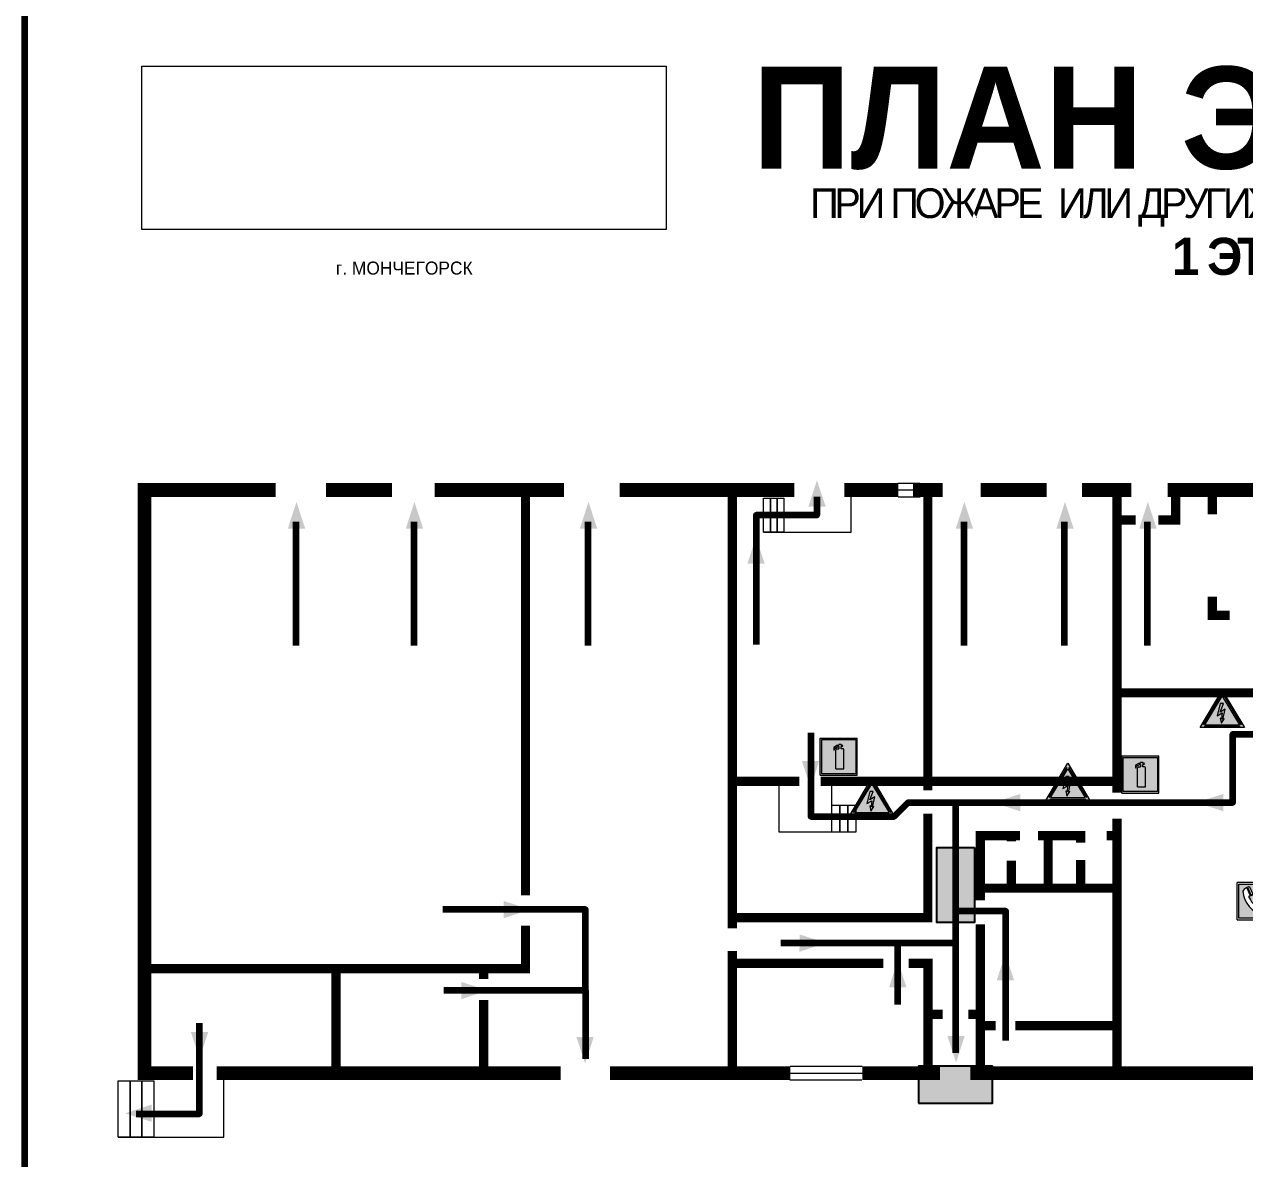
# Model space of a CAD drawing. Header units: millimetres. Extents: x 13114 to 67229, y 22859 to 38520.
# Drawn here: x 20445.4 to 20708.7, y 25600.6 to 25845.2 of the extents above; entities that cross this region are included whole.
import ezdxf

# ---------------------------------------------------------------- set-up
doc = ezdxf.new("R2010")
doc.units = ezdxf.units.MM
doc.layers.add('План_Штампы', color=7, linetype='Continuous')
doc.styles.add('обычный', font='arial.ttf')
picture_1 = doc.add_image_def('image1.jpg', size_in_pixel=(337, 105))

# ---------------------------------------------------------------- blocks, each defined once
blk = doc.blocks.new('A$C7B4425F7')
at = {"true_color": 0xffffff}
blk.add_hatch(color=7, dxfattribs=at).paths.add_polyline_path([(0, 0), (-16, 0), (-16, -8), (0, -8)])
h = blk.add_hatch(color=126)
h.paths.add_polyline_path([(-0.2, -0.2), (-15.8, -0.2), (-15.8, -7.8), (-0.2, -7.8)])
h.paths.add_polyline_path([(-11.76, -2.03), (-11.76, -3.66), (-11.17, -3.66, -0.568275), (-11.17, -6.18), (-12.58, -6.18), (-12.58, -2.03)], flags=16)
h.paths.add_polyline_path([(-13.33, -4.12, -0.495768), (-13.59, -6.18), (-15.03, -6.18), (-15.03, -2.03), (-13.59, -2.03, -0.487973)], flags=16)
h.paths.add_polyline_path([(-10.25, -2.03), (-9.48, -2.03), (-9.48, -6.18), (-10.25, -6.18)], flags=16)
h.paths.add_polyline_path([(-13.84, -3.69), (-14.24, -3.69), (-14.24, -3.03), (-13.9, -3.03, -0.692621)], flags=0)
h.paths.add_polyline_path([(-9.15, -2.03), (-8.4, -2.03), (-8.04, -3.07), (-7.68, -2.03), (-6.93, -2.03), (-7.64, -4.1), (-6.93, -6.18), (-7.68, -6.18), (-8.04, -5.14), (-8.4, -6.18), (-9.15, -6.18), (-8.44, -4.1)], flags=16)
h.paths.add_polyline_path([(-11.76, -4.46), (-11.42, -4.46, -0.692621), (-11.36, -5.12), (-11.76, -5.12)], flags=0)
h.paths.add_polyline_path([(-13.9, -5.2), (-14.24, -5.2), (-14.24, -4.55), (-13.84, -4.55, -0.708038)], flags=0)
edge = h.paths.add_edge_path(flags=16)
edge.add_ellipse((-5.51, -4.08), major_axis=(0, 2.05), ratio=0.586184, start_angle=0, end_angle=360)
edge = h.paths.add_edge_path(flags=0)
edge.add_ellipse((-5.51, -4.08), major_axis=(0, 1.14), ratio=0.454828, start_angle=0, end_angle=360)
h.paths.add_polyline_path([(-4.13, -4.96, 0.377264), (-3.48, -4.52, 0.0555), (-3.16, -2.03), (-1.66, -2.03), (-1.66, -4.96), (-0.96, -4.96), (-0.96, -7.01), (-1.75, -7.01), (-1.75, -6.18), (-3.3, -6.18), (-3.3, -7.02), (-4.13, -7.02)], flags=16)
h.paths.add_polyline_path([(-2.73, -2.91), (-2.28, -2.91), (-2.28, -4.96), (-3.05, -4.96, 0.079136)], flags=0)
at = {"color": 126}
blk.add_lwpolyline([(-16, -8), (0, -8), (0, 0), (-16, 0)], close=True, dxfattribs=at)
blk = doc.blocks.new('A$C3AD82952')
at = {"true_color": 0xf5f5ff}
h = blk.add_hatch(color=7, dxfattribs=at)
h.dxf.hatch_style = 1
h.paths.add_polyline_path([(8.21, 8.73, 0.414214), (7.89, 9.05), (7.22, 9.05), (7.22, 9.92), (7.59, 9.92, 1), (7.57, 10.36), (7.22, 10.36), (7.22, 10.6), (6.43, 10.6), (6.43, 10.36), (6.01, 10.36), (4.74, 9.59), (4.74, 8.69), (4.98, 8.73), (4.98, 9.26), (6.12, 9.91), (6.43, 9.91), (6.43, 9.05), (5.76, 9.05, 0.414214), (5.44, 8.73), (5.44, 2.2), (8.21, 2.2)], flags=0)
h.paths.add_polyline_path([(12.8, 12.8), (0, 12.8), (0, 0), (12.8, 0)])
h.paths.add_polyline_path([(0.51, 12.29), (12.29, 12.29), (12.29, 0.51), (0.51, 0.51)], flags=16)
h.paths.add_polyline_path([(4.74, 9.59), (6.01, 10.36), (6.43, 10.36), (6.43, 10.6), (7.22, 10.6), (7.22, 10.36), (7.59, 10.36, -0.94586), (7.59, 9.92), (7.22, 9.92), (7.22, 9.05), (7.89, 9.05, -0.414214), (8.21, 8.73), (8.21, 2.2), (5.44, 2.2), (5.44, 8.73, -0.414214), (5.76, 9.05), (6.43, 9.05), (6.43, 9.91), (6.12, 9.91), (4.98, 9.26), (4.98, 8.73), (4.74, 8.69)], flags=0)
h = blk.add_hatch(color=242)
h.dxf.hatch_style = 1
h.paths.add_polyline_path([(12.29, 12.29), (0.51, 12.29), (0.51, 0.51), (12.29, 0.51)])
h.paths.add_polyline_path([(4.74, 8.69), (4.74, 9.59), (6.01, 10.36), (6.43, 10.36), (6.43, 10.6), (7.22, 10.6), (7.22, 10.36), (7.59, 10.36, -0.94586), (7.59, 9.92), (7.22, 9.92), (7.22, 9.05), (7.89, 9.05, -0.414214), (8.21, 8.73), (8.21, 2.2), (5.44, 2.2), (5.44, 8.73, -0.414214), (5.76, 9.05), (6.43, 9.05), (6.43, 9.91), (6.12, 9.91), (4.98, 9.26), (4.98, 8.73)], flags=16)
h = blk.add_hatch(color=7, dxfattribs=at)
h.dxf.hatch_style = 1
h.paths.add_polyline_path([(8.21, 8.73, 0.414214), (7.89, 9.05), (7.22, 9.05), (7.22, 9.92), (7.59, 9.92, 1), (7.57, 10.36), (7.22, 10.36), (7.22, 10.6), (6.43, 10.6), (6.43, 10.36), (6.01, 10.36), (4.74, 9.59), (4.74, 8.69), (4.98, 8.73), (4.98, 9.26), (6.12, 9.91), (6.43, 9.91), (6.43, 9.05), (5.76, 9.05, 0.414214), (5.44, 8.73), (5.44, 2.2), (8.21, 2.2)])
at = {"color": 242, "lineweight": 5}
for p, q in [((0, 0), (0, 12.8)), ((0, 12.8), (12.8, 12.8)), ((12.8, 0), (12.8, 12.8)), ((6.01, 10.36), (4.74, 9.59)), ((4.74, 9.59), (4.74, 8.69)), ((4.74, 8.69), (4.98, 8.73)), ((4.98, 9.26), (6.12, 9.91)), ((4.98, 8.73), (4.98, 9.26)), ((5.44, 2.2), (5.44, 8.73)), ((5.76, 9.05), (6.43, 9.05)), ((6.01, 10.36), (6.43, 10.36)), ((6.12, 9.91), (6.43, 9.91)), ((7.22, 10.6), (6.43, 10.6)), ((6.43, 10.6), (6.43, 10.36)), ((6.43, 9.91), (6.43, 9.05)), ((7.22, 10.36), (7.22, 10.6)), ((7.59, 10.36), (7.22, 10.36)), ((7.22, 9.05), (7.22, 9.92)), ((7.59, 9.92), (7.22, 9.92)), ((7.89, 9.05), (7.22, 9.05)), ((8.21, 2.2), (8.21, 8.73)), ((0, 0), (12.8, 0)), ((5.44, 2.2), (8.21, 2.2))]:
    blk.add_line(p, q, dxfattribs=at)
blk.add_lwpolyline([(0.51, 12.29), (12.29, 12.29), (12.29, 0.51), (0.51, 0.51)], close=True, dxfattribs=at)
for centre, radius, start, end in [((5.76, 8.73), 0.32, 90, 180), ((7.58, 10.14), 0.223, 273.1875, 86.8125), ((7.89, 8.73), 0.32, 0, 90)]:
    blk.add_arc(centre, radius, start, end, dxfattribs=at)
blk = doc.blocks.new('A$C3E6D3DDE')
at = {"lineweight": 5}
h = blk.add_hatch(color=40, dxfattribs=at)
h.paths.add_polyline_path([(24.1, 1.45), (16.46, -11.35), (31.74, -11.35)])
h.paths.add_polyline_path([(24.09, -0.46), (30.03, -10.41), (18.14, -10.41)], flags=16)
h.paths.add_polyline_path([(24.54, -3.08), (23.41, -6.02), (25.13, -5.01), (24.33, -8.5), (24.82, -8.27), (23.79, -9.86), (23.4, -8.04), (23.8, -8.43), (24.04, -6.29), (22.39, -7.25), (23.44, -3.08)], flags=0)
h = blk.add_hatch(color=256, dxfattribs=at)
h.paths.add_polyline_path([(24.37, 0.03, 0.567511), (23.82, 0.03), (17.59, -10.4, 0.582454), (17.86, -10.88), (30.32, -10.88, 0.582149), (30.6, -10.4)])
h.paths.add_polyline_path([(24.09, -0.46), (18.14, -10.41), (30.03, -10.41)], flags=16)
h.paths.add_polyline_path([(24.54, -3.08), (23.41, -6.02), (25.13, -5.01), (24.33, -8.5), (24.82, -8.27), (23.79, -9.86), (23.4, -8.04), (23.8, -8.43), (24.04, -6.29), (22.39, -7.25), (23.44, -3.08)], flags=0)
h = blk.add_hatch(color=40, dxfattribs=at)
h.paths.add_polyline_path([(24.09, -0.46), (18.14, -10.41), (30.03, -10.41)])
h.paths.add_polyline_path([(24.82, -8.27), (23.79, -9.86), (23.4, -8.04), (23.8, -8.43), (24.04, -6.29), (22.39, -7.25), (23.44, -3.08), (24.54, -3.08), (23.41, -6.02), (25.13, -5.01), (24.33, -8.5)], flags=16)
at = {"color": 40, "lineweight": 5}
for p, q in [((16.46, -11.35), (24.1, 1.45)), ((24.1, 1.45), (31.74, -11.35))]:
    blk.add_line(p, q, dxfattribs=at)
at = {"lineweight": 5}
for p, q in [((17.59, -10.4), (23.82, 0.03)), ((24.37, 0.03), (30.6, -10.4)), ((18.14, -10.41), (24.09, -0.46)), ((23.44, -3.08), (22.39, -7.25)), ((23.41, -6.02), (24.54, -3.08)), ((24.54, -3.08), (23.44, -3.08)), ((24.09, -0.46), (30.03, -10.41)), ((22.39, -7.25), (24.04, -6.29)), ((23.8, -8.43), (23.4, -8.04)), ((23.4, -8.04), (23.79, -9.86)), ((25.13, -5.01), (23.41, -6.02)), ((23.79, -9.86), (24.82, -8.27)), ((24.04, -6.29), (23.8, -8.43)), ((24.33, -8.5), (25.13, -5.01)), ((24.82, -8.27), (24.33, -8.5)), ((17.86, -10.88), (30.32, -10.88)), ((18.14, -10.41), (30.03, -10.41))]:
    blk.add_line(p, q, dxfattribs=at)
at = {"color": 50, "lineweight": 5}
blk.add_line((31.74, -11.35), (16.46, -11.35), dxfattribs=at)
blk = doc.blocks.new('A$C456E1F9C')
at = {"lineweight": 5}
h = blk.add_hatch(color=242, dxfattribs=at)
h.paths.add_polyline_path([(0.51, -1.47), (0.51, -13.26), (12.29, -13.26), (12.29, -1.47)])
h.paths.add_polyline_path([(5.42, -4.95, -0.254479), (4.78, -5.4), (3.52, -2.53, -0.209735), (4.23, -2.4)], flags=16)
h.paths.add_polyline_path([(8.53, -8.6), (10.87, -10.17), (10.54, -10.76), (8.03, -9.13, -0.192251)], flags=16)
h.paths.add_polyline_path([(4.61, -5.49, 0.005518), (3.87, -5.72, 0.128647), (7.49, -10.01, 0.00809), (7.83, -9.33), (10.47, -10.97, -0.16736), (8.99, -12.25, -0.327862), (1.95, -3.95, -0.166952), (3.36, -2.62)], flags=16)
at = {"color": 242, "lineweight": 5}
for p, q in [((0, -13.77), (0, -0.97)), ((12.8, -0.97), (0, -0.97)), ((4.61, -5.49), (3.36, -2.62)), ((3.52, -2.53), (4.78, -5.4)), ((4.23, -2.4), (5.42, -4.95)), ((12.8, -13.77), (12.8, -0.97)), ((7.83, -9.33), (10.47, -10.97)), ((8.03, -9.13), (10.54, -10.76)), ((10.81, -10.12), (8.53, -8.6)), ((10.54, -10.76), (10.8, -10.3)), ((10.8, -10.3), (10.81, -10.12)), ((0, -13.77), (12.8, -13.77))]:
    blk.add_line(p, q, dxfattribs=at)
blk.add_lwpolyline([(0.51, -1.47), (12.29, -1.47), (12.29, -13.26), (0.51, -13.26)], close=True, dxfattribs=at)
for centre, radius, start, end in [((4.59, -5.34), 2.99, 114.2845, 152.1974), ((11.12, -3.31), 9.19, 183.9915, 256.6009), ((4.02, -3.27), 0.891, 76.3284, 123.7092), ((14.98, -39.1), 35.17, 107.1487, 108.4135), ((13.86, -0.94), 11.08, 205.5536, 234.8762), ((4.68, -4.59), 0.824, 276.9621, 334.0723), ((-13.31, 0.8), 23.44, 332.5487, 334.4027), ((8.94, -9.5), 0.989, 114.4092, 157.9388), ((7.87, -9.46), 3, 291.9291, 329.9329)]:
    blk.add_arc(centre, radius, start, end, dxfattribs=at)
blk = doc.blocks.new('A$C32E8229D')
at = {"true_color": 0xffffff}
blk.add_hatch(color=7, dxfattribs=at).paths.add_polyline_path([(0, 0), (0, -8), (16, -8), (16, 0)])
h = blk.add_hatch(color=126)
h.paths.add_polyline_path([(0.2, -0.2), (15.8, -0.2), (15.8, -7.8), (0.2, -7.8)])
h.paths.add_polyline_path([(13.49, -2.05), (12.08, -2.05), (11.37, -2.63, 0.162397), (11.29, -2.84), (11.29, -3.63), (10.35, -3.63), (10.35, -4.05), (11.68, -4.05), (11.68, -3.48), (12.26, -4.28), (11.29, -5.1), (11.29, -6.78), (11.85, -6.78), (11.85, -5.44), (12.8, -4.64), (12.8, -5.94), (14.46, -5.94), (14.46, -5.39), (13.45, -5.39), (13.45, -3.97), (12.46, -2.59), (13.15, -2.59), (13.69, -3.34), (14.18, -3)], flags=16)
h.paths.add_polyline_path([(10.74, -1.82, 1), (11.8, -1.82, 1)], flags=16)
h.paths.add_polyline_path([(9.39, -3.59), (5.99, -3.59), (6.56, -3.03), (5.91, -3.03), (5.1, -3.83), (5.91, -4.64), (6.56, -4.64), (5.99, -4.09), (9.39, -4.09)], flags=16)
h.paths.add_polyline_path([(4.29, -1.08), (1.72, -1.08), (1.72, -6.6), (4.29, -6.6)], flags=16)
at = {"color": 126}
blk.add_lwpolyline([(16, -8), (0, -8), (0, 0), (16, 0)], close=True, dxfattribs=at)

msp = doc.modelspace()

# ---------------------------------------------------------------- linework, layer by layer
at = {"color": 6, "lineweight": 100}
msp.add_lwpolyline([(20445.35, 25461.92), (21045.35, 25461.92), (21045.35, 25856.92), (20445.35, 25856.92)], close=True, dxfattribs=at)
at = {"lineweight": 100, "const_width": 3}
for points in [[(20499.55, 25744.79), (20471.27, 25744.79), (20471.27, 25618.98), (20481.72, 25618.98)], [(20524.72, 25744.79), (20510.43, 25744.79)], [(20561.83, 25744.79), (20533.93, 25744.79)], [(20611.5, 25744.79), (20573.8, 25744.79)], [(20633.96, 25744.79), (20622.32, 25744.79)], [(20643.56, 25744.79), (20637.12, 25744.79)], [(20665.96, 25744.79), (20651.74, 25744.79)], [(20684.26, 25744.79), (20673.62, 25744.79)], [(21018.95, 25656.1), (21018.95, 25744.79), (20692.13, 25744.79)], [(20486.84, 25618.98), (20561.1, 25618.98)], [(20571.75, 25618.98), (20610.67, 25618.98)], [(20626.2, 25618.98), (20642.95, 25618.98)], [(20649.5, 25618.98), (20756.41, 25618.98)]]:
    msp.add_lwpolyline(points, dxfattribs=at)
at = {"lineweight": 0, "const_width": 2}
for points in [[(20553.5, 25657.31), (20553.5, 25744.51)], [(20617.22, 25681.93), (20681.15, 25681.93), (20681.15, 25679.47), (20681.15, 25744.67)], [(20690.11, 25738.28), (20693.81, 25738.28), (20693.81, 25745.23)], [(20701.77, 25744.56), (20701.77, 25739.51)], [(20598.15, 25650.19), (20598.15, 25743.83)], [(20640.34, 25744.33), (20640.34, 25679.98)], [(20681.15, 25738.28), (20685.17, 25738.28)], [(20701.77, 25721.75), (20701.77, 25717.73), (20705.49, 25717.73)], [(20729.91, 25701.02), (20681.15, 25701.02)], [(20598.15, 25681.93), (20612.63, 25681.93)], [(20640.34, 25674.97), (20640.34, 25652.54), (20598.15, 25652.54)], [(20678.93, 25670.23), (20681.15, 25670.23), (20681.15, 25673.9), (20681.15, 25619.64), (20681.15, 25629.21), (20659.23, 25629.21)], [(20651.67, 25656.29), (20651.67, 25670.23), (20660.2, 25670.23)], [(20658.35, 25670.23), (20658.35, 25669)], [(20664.15, 25670.23), (20674.35, 25670.23)], [(20666.31, 25670.23), (20666.31, 25658.88)], [(20673.3, 25670.23), (20673.3, 25668.72)], [(20658.35, 25658.88), (20658.35, 25664.81)], [(20673.3, 25658.88), (20673.3, 25664.95)], [(20651.67, 25658.88), (20681.15, 25658.88)], [(20471.57, 25641.53), (20553.5, 25641.53), (20553.5, 25650.76)], [(20651.67, 25619.07), (20651.67, 25651.09)], [(20598.15, 25618.98), (20598.15, 25645.33)], [(20598.15, 25642.69), (20630.74, 25642.69)], [(20636.17, 25642.69), (20640.36, 25642.69), (20640.36, 25618.31)], [(20512.61, 25618.98), (20512.61, 25641.53)], [(20544.49, 25641.57), (20544.49, 25639.3)], [(20544.49, 25634.76), (20544.49, 25619.8)], [(20640.36, 25631.65), (20643.51, 25631.65)], [(20651.67, 25631.65), (20649.08, 25631.65)], [(20651.67, 25629.21), (20654.99, 25629.21)]]:
    msp.add_lwpolyline(points, dxfattribs=at)
at = {"lineweight": 0}
for points in [[(20633.84, 25746.25), (20638.61, 25746.25)], [(20604.89, 25735.7), (20623.8, 25735.7), (20623.8, 25743.69)], [(20633.91, 25743.32), (20638.68, 25743.32)], [(20633.96, 25744.79), (20638.73, 25744.79)], [(20619.61, 25670.99), (20608.27, 25670.99), (20608.27, 25681.7)], [(20619.61, 25676.79), (20619.61, 25681.47)], [(20610.65, 25620.46), (20626.18, 25620.46)], [(20465.62, 25605.18), (20488.43, 25605.18), (20488.43, 25618.47)], [(20610.54, 25617.51), (20626.07, 25617.51)], [(20610.67, 25618.98), (20626.2, 25618.98)]]:
    msp.add_lwpolyline(points, dxfattribs=at)
at = {"color": 126, "lineweight": 100, "true_color": 0x008754}
for points in [[(20616.38, 25743.27), (20616.38, 25739.34), (20603.3, 25739.34), (20603.3, 25711.44)], [(20503.93, 25737.9), (20503.93, 25711.21)], [(20529.4, 25737.9), (20529.4, 25711.21)], [(20566.96, 25737.9), (20566.96, 25711.21)], [(20648.1, 25737.9), (20648.1, 25711.21)], [(20669.8, 25737.9), (20669.8, 25711.21)], [(20687.7, 25737.9), (20687.7, 25711.21)], [(20615.08, 25692.36), (20615.08, 25674.31), (20633.09, 25674.31), (20636.1, 25677.38), (20706.19, 25677.38), (20706.19, 25692.11), (20731.2, 25692.11), (20731.2, 25622.57), (20759.31, 25622.57), (20759.31, 25606.7)], [(20646.39, 25623.34), (20646.39, 25677.38)], [(20566.44, 25636.87), (20566.44, 25654.26), (20535.63, 25654.26)], [(20657.16, 25626.02), (20657.16, 25653.9), (20646.39, 25653.9)], [(20608.63, 25647.11), (20646.39, 25647.11)], [(20633.8, 25647.11), (20633.8, 25633.78)], [(20535.91, 25636.87), (20566.44, 25636.87), (20566.44, 25622.1)], [(20469.5, 25610.21), (20483.11, 25610.21), (20483.11, 25629.77)]]:
    msp.add_lwpolyline(points, dxfattribs=at)
at = {"lineweight": 0}
for points in [[(20604.89, 25743.04), (20606.35, 25743.04), (20606.35, 25735.7), (20604.89, 25735.7)], [(20606.35, 25743.04), (20607.81, 25743.04), (20607.81, 25735.7), (20606.35, 25735.7)], [(20607.81, 25743.04), (20609.27, 25743.04), (20609.27, 25735.7), (20607.81, 25735.7)], [(20619.61, 25676.79), (20621.35, 25676.79), (20621.35, 25670.99), (20619.61, 25670.99)], [(20621.35, 25676.79), (20623.09, 25676.79), (20623.09, 25670.99), (20621.35, 25670.99)], [(20623.09, 25676.79), (20624.83, 25676.79), (20624.83, 25670.99), (20623.09, 25670.99)], [(20465.62, 25617.34), (20468.18, 25617.34), (20468.18, 25605.18), (20465.62, 25605.18)], [(20468.18, 25617.34), (20470.73, 25617.34), (20470.73, 25605.18), (20468.18, 25605.18)], [(20470.73, 25617.34), (20473.28, 25617.34), (20473.28, 25605.18), (20470.73, 25605.18)]]:
    msp.add_lwpolyline(points, close=True, dxfattribs=at)
at = {"layer": 'План_Штампы', "color": 126, "true_color": 0x008754}
for points in [[(20618.3, 25741.15), (20614.56, 25741.16), (20616.41, 25746.89)], [(20505.96, 25736.45), (20502.22, 25736.46), (20504.07, 25742.2)], [(20531.42, 25736.45), (20527.68, 25736.46), (20529.53, 25742.2)], [(20568.98, 25736.45), (20565.25, 25736.46), (20567.1, 25742.2)], [(20650.12, 25736.45), (20646.38, 25736.46), (20648.23, 25742.2)], [(20671.82, 25736.45), (20668.08, 25736.46), (20669.94, 25742.2)], [(20689.72, 25736.45), (20685.98, 25736.46), (20687.83, 25742.2)], [(20605.14, 25728.86), (20601.4, 25728.87), (20603.25, 25734.6)], [(20613.15, 25686.31), (20616.89, 25686.3), (20615.04, 25680.57)], [(20660.29, 25679.21), (20660.29, 25675.47), (20654.55, 25677.32)], [(20704.1, 25679.22), (20704.09, 25675.48), (20698.36, 25677.34)], [(20548.79, 25652.39), (20548.8, 25656.12), (20554.54, 25654.27)], [(20612.64, 25645.17), (20612.65, 25648.9), (20618.39, 25647.05)], [(20635.73, 25637.51), (20631.99, 25637.52), (20633.84, 25643.25)], [(20658.95, 25639.02), (20655.22, 25639.02), (20657.07, 25644.76)], [(20539.64, 25634.93), (20539.65, 25638.67), (20545.38, 25636.82)], [(20481.28, 25627.84), (20485.02, 25627.83), (20483.17, 25622.1)], [(20644.57, 25627), (20648.3, 25626.99), (20646.45, 25621.26)], [(20564.49, 25626.8), (20568.23, 25626.79), (20566.38, 25621.06)], [(20472.84, 25612.21), (20472.83, 25608.47), (20467.1, 25610.32)]]:
    msp.add_solid(points, dxfattribs=at)

# ---------------------------------------------------------------- block references
at = {"xscale": 0.625, "yscale": 0.625, "zscale": 0.625}
for name, p in [('A$C3E6D3DDE', (20688.82, 25700.61)), ('A$C3AD82952', (20617.11, 25683.25)), ('A$C3E6D3DDE', (20655.5, 25684.91)), ('A$C3AD82952', (20682.2, 25679.39)), ('A$C3E6D3DDE', (20613.2, 25681.68)), ('A$C456E1F9C', (20707.11, 25660.68))]:
    msp.add_blockref(name, p, dxfattribs=at)
at = {"layer": 'План_Штампы', "color": 126, "true_color": 0x008754, "xscale": 1.012510887696, "yscale": 1.012510887696, "zscale": 1.012510887696, "rotation": 89.99786532371444}
msp.add_blockref('A$C32E8229D', (20642.31, 25651.46), dxfattribs=at)
at = {"layer": 'План_Штампы'}
msp.add_blockref('A$C7B4425F7', (20654.33, 25620.48), dxfattribs=at)

# ---------------------------------------------------------------- texts
at = {"lineweight": 0, "style": 'обычный'}
for s, insert, char_height, width, attachment_point in [('{\\fProxima Nova Rg|b1|i0|c204|p2;ПЛАН ЭВАКУАЦИИ}', (20602.54, 25836.07), 22, 493.8901, 1), ('\\pi-8.4,l8.4,t8.4;{\\fProxima Nova Rg|b0|i0|c204|p2;г. МОНЧЕГОРСК\\H1.1997x; }', (20527.34, 25792.62), 2.8, 126.6484, 5)]:
    msp.add_mtext(s, dxfattribs=dict(at, insert=insert, char_height=char_height, width=width, attachment_point=attachment_point))
at = {"color": 0, "lineweight": 0, "insert": (20752.41, 25810.01), "char_height": 8, "width": 449.2158, "attachment_point": 5, "style": 'обычный'}
msp.add_mtext('{\\fArial Black|b1|i0|c204|p34;\\H2x;\\T0.85;  \\fArial Narrow|b0|i0|c204|p34;\\H0.8x;\\W0.9;\\P\\fProxima Nova Rg|b0|i0|c204|p2;\\H0.5x;\\W1;\\C256;ПРИ ПОЖАРЕ  ИЛИ ДРУГИХ ЧРЕЗВЫЧАЙНЫХ СИТУАЦИЯХ  ИЗ ПОМЕЩЕНИЙ \\fProxima Nova Rg|b1|i0|c204|p2;\\H1.25x;\\P1 ЭТАЖА  ЦЭО: \\fProxima Nova Rg|b1|i0|c0|p2; \\fProxima Nova Rg|b1|i0|c204|p2;НСОВ №3}', dxfattribs=at)

# ---------------------------------------------------------------- pictures from other files: only their frames are drawn
at = {"color": 7, "lineweight": 0, "true_color": 0xf5f5ff}
image = msp.add_image(picture_1, insert=(20470.72, 25800.96), size_in_units=(113.11, 35.24), dxfattribs=at)
image.dxf.flags = 7

doc.saveas('drawing.dxf')
